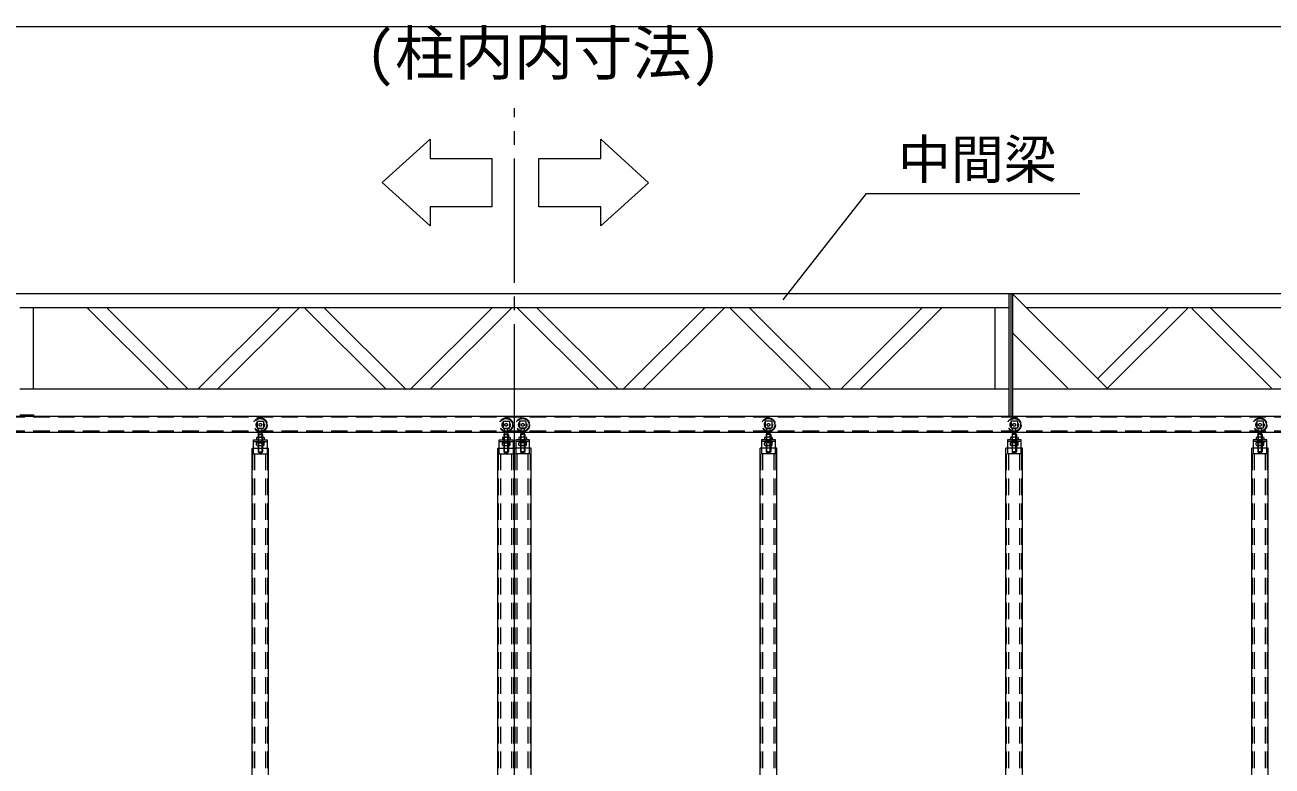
# Model space of a CAD drawing. Units: millimetres, scale not verified. Extents: x -12406 to 12406, y -8553 to 8553.
# Drawn here: x -6337 to -1815, y -1780 to 907 of the extents above; entities that cross this region are included whole.
import ezdxf
from ezdxf.enums import TextEntityAlignment as Align

# ---------------------------------------------------------------- set-up
doc = ezdxf.new("R2010")
doc.units = ezdxf.units.MM
doc.header["$LTSCALE"] = 50
doc.linetypes.add('CHAIN2', pattern=[12, 9, -1, 1, -1])
doc.linetypes.add('DASHED1', pattern=[1.8, 1.2, -0.6])
for name, color, linetype, lineweight in [('0-0_0', 7, 'Continuous', 9), ('0-3_CYG-126', 7, 'Continuous', 9), ('0-9_TEXT', 7, 'Continuous', 9), ('0-D_寸法', 7, 'Continuous', 9)]:
    doc.layers.add(name, color=color, linetype=linetype, lineweight=lineweight)
doc.styles.add('ＭＳ ゴシック', font='')
doc.styles.get('ＭＳ ゴシック').set_extended_font_data('MS Gothic')

msp = doc.modelspace()

# ---------------------------------------------------------------- linework, layer by layer
at = {"layer": '0-0_0', "linetype": 'CHAIN2'}
msp.add_line((-4562.19, -627.38), (-4562.19, 605.71), dxfattribs=at)
at = {"layer": '0-0_0'}
for p, q in [((-4249.51, 492.59), (-4076.21, 335.34)), ((-4868.36, 178.41), (-5041.66, 335.67))]:
    msp.add_line(p, q, dxfattribs=at)
at = {"layer": '0-3_CYG-126'}
for p, q in [((143.84, -67.6), (-9268.17, -67.6)), ((-2768.19, -512.35), (-2768.19, -67.61)), ((-2762.16, -67.6), (-2762.16, -512.35)), ((-2756.16, -67.6), (-2756.16, -510.6)), ((-2756.16, -67.6), (-2413.16, -410.17)), ((-6356.13, -117.6), (-2768.19, -117.6)), ((-6305.88, -412.35), (-6305.88, -117.86)), ((-5817.35, -412.35), (-6111.84, -117.86)), ((-5746.28, -412.35), (-6040.77, -117.86)), ((-5708.82, -412.35), (-5414.33, -117.86)), ((-5637.75, -412.35), (-5343.26, -117.86)), ((-5028.78, -412.35), (-5323.27, -117.86)), ((-4957.71, -412.35), (-5252.2, -117.86)), ((-4937.72, -412.35), (-4643.23, -117.86)), ((-4866.65, -412.35), (-4572.16, -117.86)), ((-4257.68, -412.35), (-4552.17, -117.86)), ((-4186.61, -412.35), (-4481.1, -117.86)), ((-4166.65, -412.35), (-3872.16, -117.86)), ((-4095.58, -412.35), (-3801.09, -117.86)), ((-3486.58, -412.35), (-3781.07, -117.86)), ((-3415.51, -412.35), (-3710, -117.86)), ((-3378.05, -412.35), (-3083.56, -117.86)), ((-3306.98, -412.35), (-3012.49, -117.86)), ((-2818.44, -412.35), (-2818.44, -117.86)), ((-2706.09, -117.6), (123.14, -117.6)), ((-2448.01, -375.37), (-2192.25, -119.92)), ((-2412.1, -410.17), (-2122.14, -120.58)), ((-1816.42, -410.17), (-2106.38, -120.58)), ((-1745.66, -410.17), (-2037.74, -118.45)), ((-2756.16, -209.42), (-2555.16, -410.17)), ((-6356.13, -412.35), (-2768.19, -412.35)), ((-2756.16, -412.35), (1837.79, -412.35)), ((1437.79, -512.35), (-10562.19, -512.35)), ((-10619.19, -569.35), (1494.79, -569.35)), ((-5493.93, -587.38), (-5472.83, -587.38)), ((-5491.68, -577.36), (-5489.88, -575.56)), ((-5491.68, -577.36), (-5491.68, -587.38)), ((-5491.68, -577.36), (-5475.68, -577.36)), ((-5489.93, -575.56), (-5489.93, -566.76)), ((-5489.88, -575.56), (-5477.48, -575.56)), ((-5489.68, -587.38), (-5489.68, -575.56)), ((-5477.68, -587.38), (-5477.68, -575.56)), ((-5477.48, -575.56), (-5475.68, -577.36)), ((-5477.43, -575.56), (-5477.43, -566.76)), ((-5475.68, -577.36), (-5475.68, -587.38)), ((-4602.43, -587.38), (-4581.32, -587.38)), ((-4600.18, -577.36), (-4598.38, -575.56)), ((-4600.18, -577.36), (-4600.18, -587.38)), ((-4600.18, -577.36), (-4584.18, -577.36)), ((-4598.43, -575.56), (-4598.43, -566.76)), ((-4598.38, -575.56), (-4585.98, -575.56)), ((-4598.18, -587.38), (-4598.18, -575.56)), ((-4586.18, -587.38), (-4586.18, -575.56)), ((-4585.98, -575.56), (-4584.18, -577.36)), ((-4585.93, -575.56), (-4585.93, -566.76)), ((-4584.18, -577.36), (-4584.18, -587.38)), ((-4521.95, -587.38), (-4543.05, -587.38)), ((-4538.41, -575.56), (-4540.2, -577.36)), ((-4540.2, -577.36), (-4540.2, -587.38)), ((-4524.2, -577.36), (-4540.2, -577.36)), ((-4538.45, -575.56), (-4538.45, -566.76)), ((-4526.01, -575.56), (-4538.41, -575.56)), ((-4538.2, -587.38), (-4538.2, -575.56)), ((-4526.2, -587.38), (-4526.2, -575.56)), ((-4524.2, -577.36), (-4526.01, -575.56)), ((-4525.95, -575.56), (-4525.95, -566.76)), ((-4524.2, -577.36), (-4524.2, -587.38)), ((-3630.76, -587.38), (-3651.85, -587.38)), ((-3647.21, -575.56), (-3649, -577.36)), ((-3649, -577.36), (-3649, -587.38)), ((-3633.01, -577.36), (-3649, -577.36)), ((-3647.25, -575.56), (-3647.25, -566.76)), ((-3634.81, -575.56), (-3647.21, -575.56)), ((-3647.01, -587.38), (-3647.01, -575.56)), ((-3635.01, -587.38), (-3635.01, -575.56)), ((-3633.01, -577.36), (-3634.81, -575.56)), ((-3634.75, -575.56), (-3634.75, -566.76)), ((-3633.01, -577.36), (-3633.01, -587.38)), ((-2739.55, -587.38), (-2760.66, -587.38)), ((-2756.01, -575.56), (-2757.81, -577.36)), ((-2757.81, -577.36), (-2757.81, -587.38)), ((-2741.81, -577.36), (-2757.81, -577.36)), ((-2756.05, -575.56), (-2756.05, -566.76)), ((-2743.61, -575.56), (-2756.01, -575.56)), ((-2755.81, -587.38), (-2755.81, -575.56)), ((-2743.8, -587.38), (-2743.8, -575.56)), ((-2741.81, -577.36), (-2743.61, -575.56)), ((-2743.55, -575.56), (-2743.55, -566.76)), ((-2741.81, -577.36), (-2741.81, -587.38)), ((-1848.36, -587.38), (-1869.46, -587.38)), ((-1864.81, -575.56), (-1866.6, -577.36)), ((-1866.6, -577.36), (-1866.6, -587.38)), ((-1850.6, -577.36), (-1866.6, -577.36)), ((-1864.86, -575.56), (-1864.86, -566.76)), ((-1852.4, -575.56), (-1864.81, -575.56)), ((-1864.6, -587.38), (-1864.6, -575.56)), ((-1852.61, -587.38), (-1852.61, -575.56)), ((-1850.6, -577.36), (-1852.4, -575.56)), ((-1852.36, -575.56), (-1852.36, -566.76)), ((-1850.6, -577.36), (-1850.6, -587.38)), ((-5513.69, -4847.16), (-5513.69, -627.38)), ((-5513.69, -627.38), (-5508.69, -627.38)), ((-5497.38, -588.38), (-5497.38, -596.34)), ((-5493.93, -597.34), (-5472.83, -597.34)), ((-5490.45, -588.38), (-5490.45, -596.34)), ((-5476.59, -588.38), (-5476.59, -596.34)), ((-5469.66, -588.38), (-5469.66, -596.34)), ((-5458.69, -627.38), (-5453.69, -627.38)), ((-5453.69, -4847.38), (-5453.69, -627.38)), ((-4622.19, -4847.16), (-4622.19, -627.38)), ((-4622.19, -627.38), (-4617.19, -627.38)), ((-4605.88, -588.38), (-4605.88, -596.34)), ((-4602.43, -597.34), (-4581.32, -597.34)), ((-4598.95, -588.38), (-4598.95, -596.34)), ((-4585.09, -588.38), (-4585.09, -596.34)), ((-4578.16, -588.38), (-4578.16, -596.34)), ((-4567.19, -627.38), (-4557.19, -627.38)), ((-4562.19, -4847.38), (-4562.19, -627.38)), ((-4546.22, -588.38), (-4546.22, -596.34)), ((-4521.95, -597.34), (-4543.05, -597.34)), ((-4539.29, -588.38), (-4539.29, -596.34)), ((-4525.44, -588.38), (-4525.44, -596.34)), ((-4518.51, -588.38), (-4518.51, -596.34)), ((-3670.99, -4847.38), (-3670.99, -627.38)), ((-3665.99, -627.38), (-3670.99, -627.38)), ((-3655.02, -588.38), (-3655.02, -596.34)), ((-3630.76, -597.34), (-3651.85, -597.34)), ((-3648.09, -588.38), (-3648.09, -596.34)), ((-3634.24, -588.38), (-3634.24, -596.34)), ((-3627.3, -588.38), (-3627.3, -596.34)), ((-3610.99, -627.38), (-3616, -627.38)), ((-3610.99, -4847.16), (-3610.99, -627.38)), ((-2779.8, -4847.38), (-2779.8, -627.38)), ((-2774.8, -627.38), (-2779.8, -627.38)), ((-2763.82, -588.38), (-2763.82, -596.34)), ((-2739.55, -597.34), (-2760.66, -597.34)), ((-2756.89, -588.38), (-2756.89, -596.34)), ((-2743.03, -588.38), (-2743.03, -596.34)), ((-2736.11, -588.38), (-2736.11, -596.34)), ((-2719.8, -627.38), (-2724.8, -627.38)), ((-2719.8, -4847.16), (-2719.8, -627.38)), ((-1888.6, -4847.38), (-1888.6, -627.38)), ((-1883.6, -627.38), (-1888.6, -627.38)), ((-1872.62, -588.38), (-1872.62, -596.34)), ((-1848.36, -597.34), (-1869.46, -597.34)), ((-1865.69, -588.38), (-1865.69, -596.34)), ((-1851.84, -588.38), (-1851.84, -596.34)), ((-1844.91, -588.38), (-1844.91, -596.34)), ((-1828.6, -627.38), (-1833.6, -627.38)), ((-1828.6, -4847.16), (-1828.6, -627.38)), ((-5508.69, -647.38), (-5458.69, -647.38)), ((-4617.19, -647.38), (-4567.19, -647.38)), ((-4507.19, -647.38), (-4557.19, -647.38)), ((-3616, -647.38), (-3665.99, -647.38)), ((-2724.8, -647.38), (-2774.8, -647.38)), ((-1833.6, -647.38), (-1883.6, -647.38))]:
    msp.add_line(p, q, dxfattribs=at)
at = {"layer": '0-3_CYG-126', "linetype": 'DASHED1'}
for p, q in [((-10807.19, -513.95), (1682.79, -513.95)), ((-5495.19, -529.56), (-5495.19, -554.56)), ((-5495.19, -529.56), (-5472.19, -529.56)), ((-5472.19, -529.56), (-5472.19, -554.56)), ((-4603.69, -529.56), (-4603.69, -554.56)), ((-4603.69, -529.56), (-4580.69, -529.56)), ((-4580.69, -529.56), (-4580.69, -554.56)), ((-4543.7, -529.56), (-4543.7, -554.56)), ((-4520.69, -529.56), (-4543.7, -529.56)), ((-4520.69, -529.56), (-4520.69, -554.56)), ((-3652.49, -529.56), (-3652.49, -554.56)), ((-3629.49, -529.56), (-3652.49, -529.56)), ((-3629.49, -529.56), (-3629.49, -554.56)), ((-2761.3, -529.56), (-2761.3, -554.56)), ((-2738.3, -529.56), (-2761.3, -529.56)), ((-2738.3, -529.56), (-2738.3, -554.56)), ((-1870.09, -529.56), (-1870.09, -554.56)), ((-1847.09, -529.56), (-1870.09, -529.56)), ((-1847.09, -529.56), (-1847.09, -554.56)), ((-10807.19, -563.75), (1682.79, -563.75)), ((-10807.19, -567.75), (1682.79, -567.75)), ((-5495.19, -554.56), (-5472.19, -554.56)), ((-5491.68, -587.38), (-5491.68, -640.56)), ((-5489.94, -566.76), (-5489.94, -554.56)), ((-5489.68, -642.56), (-5489.68, -587.38)), ((-5477.68, -642.56), (-5477.68, -587.38)), ((-5477.44, -566.76), (-5477.44, -554.56)), ((-5475.68, -587.38), (-5475.68, -640.56)), ((-4603.69, -554.56), (-4580.69, -554.56)), ((-4600.18, -587.38), (-4600.18, -640.56)), ((-4598.44, -566.76), (-4598.44, -554.56)), ((-4598.18, -642.56), (-4598.18, -587.38)), ((-4586.18, -642.56), (-4586.18, -587.38)), ((-4585.94, -566.76), (-4585.94, -554.56)), ((-4584.18, -587.38), (-4584.18, -640.56)), ((-4520.69, -554.56), (-4543.7, -554.56)), ((-4540.2, -587.38), (-4540.2, -640.56)), ((-4538.44, -566.76), (-4538.44, -554.56)), ((-4538.2, -642.56), (-4538.2, -587.38)), ((-4526.2, -642.56), (-4526.2, -587.38)), ((-4525.94, -566.76), (-4525.94, -554.56)), ((-4524.2, -587.38), (-4524.2, -640.56)), ((-3629.49, -554.56), (-3652.49, -554.56)), ((-3649, -587.38), (-3649, -640.56)), ((-3647.25, -566.76), (-3647.25, -554.56)), ((-3647.01, -642.56), (-3647.01, -587.38)), ((-3635.01, -642.56), (-3635.01, -587.38)), ((-3634.75, -566.76), (-3634.75, -554.56)), ((-3633.01, -587.38), (-3633.01, -640.56)), ((-2738.3, -554.56), (-2761.3, -554.56)), ((-2757.81, -587.38), (-2757.81, -640.56)), ((-2756.05, -566.76), (-2756.05, -554.56)), ((-2755.81, -642.56), (-2755.81, -587.38)), ((-2743.8, -642.56), (-2743.8, -587.38)), ((-2743.55, -566.76), (-2743.55, -554.56)), ((-2741.81, -587.38), (-2741.81, -640.56)), ((-1847.09, -554.56), (-1870.09, -554.56)), ((-1866.6, -587.38), (-1866.6, -640.56)), ((-1864.85, -566.76), (-1864.85, -554.56)), ((-1864.6, -642.56), (-1864.6, -587.38)), ((-1852.61, -642.56), (-1852.61, -587.38)), ((-1852.35, -566.76), (-1852.35, -554.56)), ((-1850.6, -587.38), (-1850.6, -640.56)), ((-5511.39, -4847.38), (-5511.39, -627.38)), ((-5508.69, -603.38), (-5458.69, -603.38)), ((-5508.69, -627.38), (-5458.69, -627.38)), ((-5503.69, -4847.38), (-5503.69, -627.38)), ((-5497.38, -616.28), (-5497.38, -608.38)), ((-5497.18, -603.38), (-5497.18, -607.38)), ((-5497.18, -603.38), (-5470.18, -603.38)), ((-5497.18, -607.38), (-5470.18, -607.38)), ((-5493.93, -617.29), (-5472.83, -617.29)), ((-5490.45, -616.28), (-5490.45, -608.38)), ((-5483.68, -603.38), (-5489.78, -607.28)), ((-5478.68, -603.38), (-5484.78, -607.28)), ((-5476.59, -616.28), (-5476.59, -608.38)), ((-5470.18, -603.38), (-5470.18, -607.38)), ((-5469.66, -616.28), (-5469.66, -608.38)), ((-5463.69, -4847.38), (-5463.69, -627.38)), ((-5455.99, -4847.38), (-5455.99, -627.38)), ((-4619.89, -4847.38), (-4619.89, -627.38)), ((-4617.19, -603.38), (-4567.19, -603.38)), ((-4617.19, -627.38), (-4567.19, -627.38)), ((-4612.19, -4847.38), (-4612.19, -627.38)), ((-4605.88, -616.28), (-4605.88, -608.38)), ((-4605.68, -603.38), (-4605.68, -607.38)), ((-4605.68, -603.38), (-4578.68, -603.38)), ((-4605.68, -607.38), (-4578.68, -607.38)), ((-4602.43, -617.29), (-4581.32, -617.29)), ((-4598.95, -616.28), (-4598.95, -608.38)), ((-4592.18, -603.38), (-4598.28, -607.28)), ((-4587.18, -603.38), (-4593.28, -607.28)), ((-4585.09, -616.28), (-4585.09, -608.38)), ((-4578.68, -603.38), (-4578.68, -607.38)), ((-4578.16, -616.28), (-4578.16, -608.38)), ((-4572.19, -4847.38), (-4572.19, -627.38)), ((-4564.49, -4847.38), (-4564.49, -627.38)), ((-4559.89, -4847.38), (-4559.89, -627.38)), ((-4507.19, -603.38), (-4557.19, -603.38)), ((-4507.19, -627.38), (-4557.19, -627.38)), ((-4552.19, -4847.38), (-4552.19, -627.38)), ((-4546.22, -616.28), (-4546.22, -608.38)), ((-4545.7, -603.38), (-4545.7, -607.38)), ((-4518.7, -603.38), (-4545.7, -603.38)), ((-4518.7, -607.38), (-4545.7, -607.38)), ((-4521.95, -617.29), (-4543.05, -617.29)), ((-4539.29, -616.28), (-4539.29, -608.38)), ((-4537.2, -603.38), (-4531.11, -607.28)), ((-4532.2, -603.38), (-4526.1, -607.28)), ((-4525.44, -616.28), (-4525.44, -608.38)), ((-4518.7, -603.38), (-4518.7, -607.38)), ((-4518.51, -616.28), (-4518.51, -608.38)), ((-4512.19, -4847.38), (-4512.19, -627.38)), ((-4504.49, -4847.38), (-4504.49, -627.38)), ((-3668.69, -4847.38), (-3668.69, -627.38)), ((-3616, -603.38), (-3665.99, -603.38)), ((-3616, -627.38), (-3665.99, -627.38)), ((-3660.99, -4847.38), (-3660.99, -627.38)), ((-3655.02, -616.28), (-3655.02, -608.38)), ((-3654.51, -603.38), (-3654.51, -607.38)), ((-3627.51, -603.38), (-3654.51, -603.38)), ((-3627.51, -607.38), (-3654.51, -607.38)), ((-3630.76, -617.29), (-3651.85, -617.29)), ((-3648.09, -616.28), (-3648.09, -608.38)), ((-3646.01, -603.38), (-3639.91, -607.28)), ((-3641, -603.38), (-3634.9, -607.28)), ((-3634.24, -616.28), (-3634.24, -608.38)), ((-3627.51, -603.38), (-3627.51, -607.38)), ((-3627.3, -616.28), (-3627.3, -608.38)), ((-3620.99, -4847.38), (-3620.99, -627.38)), ((-3613.3, -4847.38), (-3613.3, -627.38)), ((-2777.49, -4847.38), (-2777.49, -627.38)), ((-2724.8, -603.38), (-2774.8, -603.38)), ((-2724.8, -627.38), (-2774.8, -627.38)), ((-2769.8, -4847.38), (-2769.8, -627.38)), ((-2763.82, -616.28), (-2763.82, -608.38)), ((-2763.31, -603.38), (-2763.31, -607.38)), ((-2736.31, -603.38), (-2763.31, -603.38)), ((-2736.31, -607.38), (-2763.31, -607.38)), ((-2739.55, -617.29), (-2760.66, -617.29)), ((-2756.89, -616.28), (-2756.89, -608.38)), ((-2754.8, -603.38), (-2748.7, -607.28)), ((-2749.8, -603.38), (-2743.7, -607.28)), ((-2743.03, -616.28), (-2743.03, -608.38)), ((-2736.31, -603.38), (-2736.31, -607.38)), ((-2736.11, -616.28), (-2736.11, -608.38)), ((-2729.8, -4847.38), (-2729.8, -627.38)), ((-2722.09, -4847.38), (-2722.09, -627.38)), ((-1886.3, -4847.38), (-1886.3, -627.38)), ((-1833.6, -603.38), (-1883.6, -603.38)), ((-1833.6, -627.38), (-1883.6, -627.38)), ((-1878.6, -4847.38), (-1878.6, -627.38)), ((-1872.62, -616.28), (-1872.62, -608.38)), ((-1872.11, -603.38), (-1872.11, -607.38)), ((-1845.1, -603.38), (-1872.11, -603.38)), ((-1845.1, -607.38), (-1872.11, -607.38)), ((-1848.36, -617.29), (-1869.46, -617.29)), ((-1865.69, -616.28), (-1865.69, -608.38)), ((-1863.61, -603.38), (-1857.51, -607.28)), ((-1858.61, -603.38), (-1852.51, -607.28)), ((-1851.84, -616.28), (-1851.84, -608.38)), ((-1845.1, -603.38), (-1845.1, -607.38)), ((-1844.91, -616.28), (-1844.91, -608.38)), ((-1838.6, -4847.38), (-1838.6, -627.38)), ((-1830.89, -4847.38), (-1830.89, -627.38)), ((-5491.68, -640.56), (-5489.68, -642.56)), ((-5491.68, -640.56), (-5475.68, -640.56)), ((-5489.68, -642.56), (-5477.68, -642.56)), ((-5475.68, -640.56), (-5477.68, -642.56)), ((-4600.18, -640.56), (-4598.18, -642.56)), ((-4600.18, -640.56), (-4584.18, -640.56)), ((-4598.18, -642.56), (-4586.18, -642.56)), ((-4584.18, -640.56), (-4586.18, -642.56)), ((-4540.2, -640.56), (-4538.2, -642.56)), ((-4524.2, -640.56), (-4540.2, -640.56)), ((-4526.2, -642.56), (-4538.2, -642.56)), ((-4524.2, -640.56), (-4526.2, -642.56)), ((-3649, -640.56), (-3647.01, -642.56)), ((-3633.01, -640.56), (-3649, -640.56)), ((-3635.01, -642.56), (-3647.01, -642.56)), ((-3633.01, -640.56), (-3635.01, -642.56)), ((-2757.81, -640.56), (-2755.81, -642.56)), ((-2741.81, -640.56), (-2757.81, -640.56)), ((-2743.8, -642.56), (-2755.81, -642.56)), ((-2741.81, -640.56), (-2743.8, -642.56)), ((-1866.6, -640.56), (-1864.6, -642.56)), ((-1850.6, -640.56), (-1866.6, -640.56)), ((-1852.61, -642.56), (-1864.6, -642.56)), ((-1850.6, -640.56), (-1852.61, -642.56))]:
    msp.add_line(p, q, dxfattribs=at)
at = {"layer": '0-3_CYG-126'}
for points in [[(-6356.13, -506.83), (-6305.88, -506.83), (-6305.88, -512.35)], [(-5508.69, -647.38), (-5508.69, -597.38), (-5458.69, -597.38), (-5458.69, -647.38)], [(-4617.19, -647.38), (-4617.19, -597.38), (-4567.19, -597.38), (-4567.19, -647.38)], [(-4507.19, -647.38), (-4507.19, -597.38), (-4557.19, -597.38), (-4557.19, -647.38)], [(-4502.19, -4847.16), (-4502.19, -627.38), (-4507.19, -627.38)], [(-3616, -647.38), (-3616, -597.38), (-3665.99, -597.38), (-3665.99, -647.38)], [(-2724.8, -647.38), (-2724.8, -597.38), (-2774.8, -597.38), (-2774.8, -647.38)], [(-1833.6, -647.38), (-1833.6, -597.38), (-1883.6, -597.38), (-1883.6, -647.38)]]:
    msp.add_lwpolyline(points, dxfattribs=at)
at = {"layer": '0-3_CYG-126', "linetype": 'DASHED1'}
for centre, radius in [((-5483.69, -542.56), 25), ((-5483.69, -542.56), 23), ((-5483.69, -542.56), 15), ((-5483.69, -542.56), 5), ((-4592.19, -542.56), 25), ((-4592.19, -542.56), 23), ((-4592.19, -542.56), 15), ((-4592.19, -542.56), 5), ((-4532.19, -542.56), 25), ((-4532.19, -542.56), 23), ((-4532.19, -542.56), 15), ((-4532.19, -542.56), 5), ((-3641, -542.56), 25), ((-3641, -542.56), 23), ((-3641, -542.56), 15), ((-3641, -542.56), 5), ((-2749.8, -542.56), 25), ((-2749.8, -542.56), 23), ((-2749.8, -542.56), 15), ((-2749.8, -542.56), 5), ((-1858.6, -542.56), 25), ((-1858.6, -542.56), 23), ((-1858.6, -542.56), 15), ((-1858.6, -542.56), 5)]:
    msp.add_circle(centre, radius, dxfattribs=at)
at = {"layer": '0-3_CYG-126'}
for centre, radius, start, end in [((-5493.91, -593.88), 6.5, 57.795, 122.205), ((-5483.52, -611.88), 24.49, 73.565, 106.435), ((-5473.13, -593.84), 6.46, 57.58, 122.42), ((-4602.41, -593.88), 6.5, 57.795, 122.205), ((-4592.02, -611.88), 24.49, 73.565, 106.435), ((-4581.63, -593.84), 6.46, 57.58, 122.42), ((-4542.75, -593.84), 6.46, 57.58, 122.42), ((-4532.36, -611.88), 24.49, 73.565, 106.435), ((-4521.97, -593.88), 6.5, 57.795, 122.205), ((-3651.55, -593.84), 6.46, 57.58, 122.42), ((-3641.16, -611.88), 24.49, 73.565, 106.435), ((-3630.77, -593.88), 6.5, 57.795, 122.205), ((-2760.36, -593.84), 6.46, 57.58, 122.42), ((-2749.96, -611.88), 24.49, 73.565, 106.435), ((-2739.57, -593.88), 6.5, 57.795, 122.205), ((-1869.15, -593.84), 6.46, 57.58, 122.42), ((-1858.77, -611.88), 24.49, 73.565, 106.435), ((-1848.37, -593.88), 6.5, 57.795, 122.205), ((-5493.91, -590.84), 6.5, 237.795, 302.205), ((-5483.52, -572.84), 24.49, 253.565, 286.435), ((-5473.13, -590.88), 6.46, 237.58, 302.42), ((-4602.41, -590.84), 6.5, 237.795, 302.205), ((-4592.02, -572.84), 24.49, 253.565, 286.435), ((-4581.63, -590.88), 6.46, 237.58, 302.42), ((-4542.75, -590.88), 6.46, 237.58, 302.42), ((-4532.36, -572.84), 24.49, 253.565, 286.435), ((-4521.97, -590.84), 6.5, 237.795, 302.205), ((-3651.55, -590.88), 6.46, 237.58, 302.42), ((-3641.16, -572.84), 24.49, 253.565, 286.435), ((-3630.77, -590.84), 6.5, 237.795, 302.205), ((-2760.36, -590.88), 6.46, 237.58, 302.42), ((-2749.96, -572.84), 24.49, 253.565, 286.435), ((-2739.57, -590.84), 6.5, 237.795, 302.205), ((-1869.15, -590.88), 6.46, 237.58, 302.42), ((-1858.77, -572.84), 24.49, 253.565, 286.435), ((-1848.37, -590.84), 6.5, 237.795, 302.205)]:
    msp.add_arc(centre, radius, start, end, dxfattribs=at)
at = {"layer": '0-3_CYG-126', "linetype": 'DASHED1'}
for centre, radius, start, end in [((-5493.91, -613.88), 6.5, 57.795, 122.205), ((-5493.91, -610.78), 6.5, 237.795, 302.205), ((-5483.52, -631.88), 24.49, 73.565, 106.435), ((-5483.52, -592.8), 24.49, 253.565, 286.435), ((-5473.13, -613.84), 6.46, 57.58, 122.42), ((-5473.13, -610.83), 6.46, 237.58, 302.42), ((-4602.41, -613.88), 6.5, 57.795, 122.205), ((-4602.41, -610.78), 6.5, 237.795, 302.205), ((-4592.02, -631.88), 24.49, 73.565, 106.435), ((-4592.02, -592.8), 24.49, 253.565, 286.435), ((-4581.63, -613.84), 6.46, 57.58, 122.42), ((-4581.63, -610.83), 6.46, 237.58, 302.42), ((-4542.75, -613.84), 6.46, 57.58, 122.42), ((-4542.75, -610.83), 6.46, 237.58, 302.42), ((-4532.36, -631.88), 24.49, 73.565, 106.435), ((-4532.36, -592.8), 24.49, 253.565, 286.435), ((-4521.97, -613.88), 6.5, 57.795, 122.205), ((-4521.97, -610.78), 6.5, 237.795, 302.205), ((-3651.55, -613.84), 6.46, 57.58, 122.42), ((-3651.55, -610.83), 6.46, 237.58, 302.42), ((-3641.16, -631.88), 24.49, 73.565, 106.435), ((-3641.16, -592.8), 24.49, 253.565, 286.435), ((-3630.77, -613.88), 6.5, 57.795, 122.205), ((-3630.77, -610.78), 6.5, 237.795, 302.205), ((-2760.36, -613.84), 6.46, 57.58, 122.42), ((-2760.36, -610.83), 6.46, 237.58, 302.42), ((-2749.96, -631.88), 24.49, 73.565, 106.435), ((-2749.96, -592.8), 24.49, 253.565, 286.435), ((-2739.57, -613.88), 6.5, 57.795, 122.205), ((-2739.57, -610.78), 6.5, 237.795, 302.205), ((-1869.15, -613.84), 6.46, 57.58, 122.42), ((-1869.15, -610.83), 6.46, 237.58, 302.42), ((-1858.77, -631.88), 24.49, 73.565, 106.435), ((-1858.77, -592.8), 24.49, 253.565, 286.435), ((-1848.37, -613.88), 6.5, 57.795, 122.205), ((-1848.37, -610.78), 6.5, 237.795, 302.205)]:
    msp.add_arc(centre, radius, start, end, dxfattribs=at)
at = {"layer": '0-9_TEXT'}
for p, q in [((-3588.13, -89.7), (-3286.16, 296.44)), ((-3286.16, 296.44), (-2512.37, 296.44))]:
    msp.add_line(p, q, dxfattribs=at)
for points in [[(-5041.66, 335.67), (-4868.36, 492.59), (-4868.36, 423.12), (-4644.4, 423.12), (-4644.4, 247.9), (-4868.36, 247.9), (-4868.36, 178.41)], [(-4076.21, 335.34), (-4249.51, 178.41), (-4249.51, 247.9), (-4473.47, 247.9), (-4473.47, 423.12), (-4249.51, 423.12), (-4249.51, 492.59)]]:
    msp.add_lwpolyline(points, dxfattribs=at)
at = {"layer": '0-D_寸法'}
msp.add_line((-10852.19, 901.42), (1727.79, 901.42), dxfattribs=at)

# ---------------------------------------------------------------- texts
at = {"layer": '0-9_TEXT', "style": 'ＭＳ ゴシック'}
for s, height, p in [('(柱内内寸法)', 157.7, (-5102.6, 678.85)), ('中間梁', 140.8, (-3171.83, 306.99))]:
    msp.add_text(s, height=height, dxfattribs=at).set_placement(p, align=Align.BOTTOM_LEFT)

doc.saveas('drawing.dxf')
